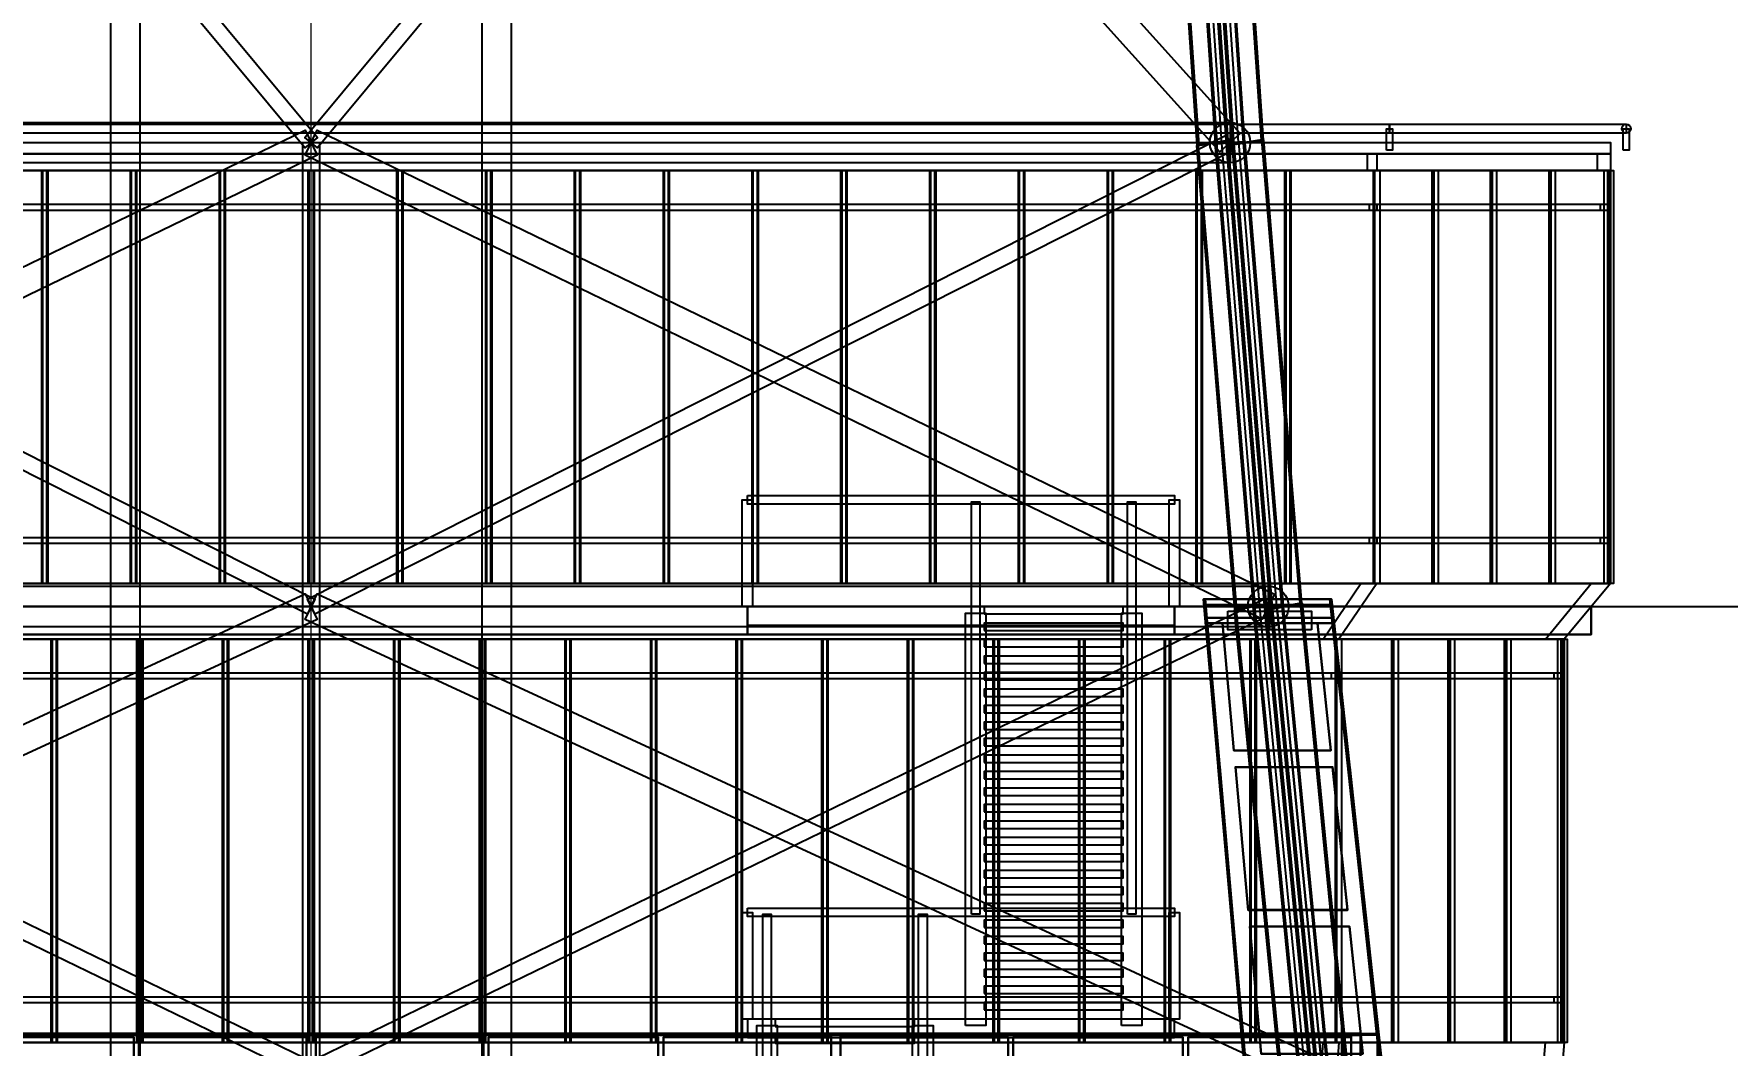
# Model space of a CAD drawing. Header units: millimetres. Extents: x -84906 to 117550, y -3000 to 338000.
# Drawn here: x -2987 to 15255, y 120273 to 131172 of the extents above; entities that cross this region are included whole.
import ezdxf

# ---------------------------------------------------------------- set-up
doc = ezdxf.new("R2010")
doc.units = ezdxf.units.MM
for name, color, linetype, lineweight in [('D-BMK-AXIS', 7, 'Continuous', 13), ('D-STR-CORE', 7, 'Continuous', 25), ('D-STR-DECK', 7, 'Continuous', 25), ('D-STR-DIM', 7, 'Continuous', 13), ('D-STR-STRC', 7, 'Continuous', 25)]:
    doc.layers.add(name, color=color, linetype=linetype, lineweight=lineweight)
doc.styles.add('OpenSansCondensed-Light', font='OpenSansCondensed-Light.ttf')
doc.styles.add('TOWER_UNICODE', font='Arial Unicode.ttf')
doc.dimstyles.new('EZDXF', dxfattribs={"dimtxt": 0.25, "dimasz": 0.175, "dimexe": 0.375, "dimexo": 0.125, "dimgap": 0.1, "dimtad": 1, "dimlfac": 100, "dimzin": 12, "dimdsep": 46, "dimtxsty": 'OpenSansCondensed-Light', "dimblk": 'ARCHTICK', "dimcen": 2.5, "dimazin": 3, "dimtfac": 0.5, "dimtmove": 2, "dimatfit": 3})

# ---------------------------------------------------------------- blocks, each defined once
blk = doc.blocks.new('_ARCHTICK')
at = {"color": 0, "linetype": 'BYBLOCK', "const_width": 0.15}
blk.add_lwpolyline([(-0.5, -0.5), (0.5, 0.5)], dxfattribs=at)

msp = doc.modelspace()

# ---------------------------------------------------------------- linework, layer by layer
at = {"layer": 'D-BMK-AXIS'}
msp.add_line((0, -3000), (0, 338000), dxfattribs=at)
at = {"layer": 'D-STR-CORE'}
for points in [[(-2160, 18300), (-1840, 18300), (-1840, 224550), (-2160, 224550)], [(-2160, 18300), (-1840, 18300), (-1840, 224550), (-2160, 224550)], [(1840, 18300), (2160, 18300), (2160, 224550), (1840, 224550)], [(1840, 18300), (2160, 18300), (2160, 224550), (1840, 224550)], [(4645, 125000), (4645, 126150), (4755, 126150), (4755, 125000)], [(4700, 126195), (9300, 126195), (9300, 126105), (4700, 126105)], [(7115, 121684.2), (7115, 126130), (7205, 126130), (7205, 121684.2)], [(8795, 121684.2), (8795, 126130), (8885, 126130), (8885, 121684.2)], [(9245, 125000), (9245, 126150), (9355, 126150), (9355, 125000)], [(4700, 124800), (9300, 124800), (9300, 125000), (4700, 125000)], [(7250, 124920), (8750, 124920), (8750, 125000), (7250, 125000)], [(7050, 120484.2), (7050, 124930), (7270, 124930), (7270, 120484.2)], [(7250, 124742.2), (8750, 124742.2), (8750, 124822.2), (7250, 124822.2)], [(8730, 120484.2), (8730, 124930), (8950, 124930), (8950, 120484.2)], [(7250, 124564.3), (8750, 124564.3), (8750, 124644.3), (7250, 124644.3)], [(7250, 124386.5), (8750, 124386.5), (8750, 124466.5), (7250, 124466.5)], [(7250, 124208.7), (8750, 124208.7), (8750, 124288.7), (7250, 124288.7)], [(7250, 124030.8), (8750, 124030.8), (8750, 124110.8), (7250, 124110.8)], [(7250, 123853), (8750, 123853), (8750, 123933), (7250, 123933)], [(7250, 123675.2), (8750, 123675.2), (8750, 123755.2), (7250, 123755.2)], [(7250, 123497.3), (8750, 123497.3), (8750, 123577.3), (7250, 123577.3)], [(7250, 123319.5), (8750, 123319.5), (8750, 123399.5), (7250, 123399.5)], [(7250, 123141.7), (8750, 123141.7), (8750, 123221.7), (7250, 123221.7)], [(7250, 122963.8), (8750, 122963.8), (8750, 123043.8), (7250, 123043.8)], [(7250, 122786), (8750, 122786), (8750, 122866), (7250, 122866)], [(7250, 122608.2), (8750, 122608.2), (8750, 122688.2), (7250, 122688.2)], [(7250, 122430.3), (8750, 122430.3), (8750, 122510.3), (7250, 122510.3)], [(7250, 122252.5), (8750, 122252.5), (8750, 122332.5), (7250, 122332.5)], [(7250, 122074.7), (8750, 122074.7), (8750, 122154.7), (7250, 122154.7)], [(7250, 121896.8), (8750, 121896.8), (8750, 121976.8), (7250, 121976.8)], [(4645, 120554.2), (4645, 121704.2), (4755, 121704.2), (4755, 120554.2)], [(4700, 121749.2), (9300, 121749.2), (9300, 121659.2), (4700, 121659.2)], [(4865, 117238.3), (4865, 121684.2), (4955, 121684.2), (4955, 117238.3)], [(6545, 117238.3), (6545, 121684.2), (6635, 121684.2), (6635, 117238.3)], [(7250, 121719), (8750, 121719), (8750, 121799), (7250, 121799)], [(9245, 120554.2), (9245, 121704.2), (9355, 121704.2), (9355, 120554.2)], [(7250, 121541.2), (8750, 121541.2), (8750, 121621.2), (7250, 121621.2)], [(7250, 121363.3), (8750, 121363.3), (8750, 121443.3), (7250, 121443.3)], [(7250, 121185.5), (8750, 121185.5), (8750, 121265.5), (7250, 121265.5)], [(7250, 121007.7), (8750, 121007.7), (8750, 121087.7), (7250, 121087.7)], [(7250, 120829.8), (8750, 120829.8), (8750, 120909.8), (7250, 120909.8)], [(7250, 120652), (8750, 120652), (8750, 120732), (7250, 120732)], [(4700, 120354.2), (9300, 120354.2), (9300, 120554.2), (4700, 120554.2)], [(4800, 116038.3), (4800, 120484.2), (5020, 120484.2), (5020, 116038.3)], [(5000, 120474.2), (6500, 120474.2), (6500, 120554.2), (5000, 120554.2)], [(6480, 116038.3), (6480, 120484.2), (6700, 120484.2), (6700, 116038.3)], [(5000, 120296.3), (6500, 120296.3), (6500, 120376.3), (5000, 120376.3)]]:
    msp.add_lwpolyline(points, close=True, dxfattribs=at)
at = {"layer": 'D-STR-DECK'}
for points in [[(-11617.8, 130198), (11617.8, 130198), (11617.8, 130102), (-11617.8, 130102)], [(11617.8, 130102), (-11617.8, 130102), (-11617.8, 130198), (11617.8, 130198)], [(11585.8, 129920), (11585.8, 130150), (11649.8, 130150), (11649.8, 129920)], [(11585.8, 129920), (11585.8, 130150), (11649.8, 130150), (11649.8, 129920)], [(11617.8, 130198), (14168, 130198), (14168, 130102), (11617.8, 130102)], [(14168, 130102), (11617.8, 130102), (11617.8, 130198), (14168, 130198)], [(14136, 129920), (14136, 130150), (14200, 130150), (14200, 129920)], [(14136, 129920), (14136, 130150), (14200, 130150), (14200, 129920)], [(-14000, 129880), (-14000, 130000), (14000, 130000), (14000, 129880)], [(-11480, 129700), (-11480, 129880), (11480, 129880), (11480, 129700)], [(-11480, 129700), (-11480, 129880), (11480, 129880), (11480, 129700)], [(-3802.8, 125250), (-3802.8, 129700), (-2893.9, 129700), (-2893.9, 125250)], [(-3802.8, 125250), (-3802.8, 129700), (-2893.9, 129700), (-2893.9, 125250)], [(-2902, 125250), (-2902, 129700), (-2838, 129700), (-2838, 125250)], [(-2902, 125250), (-2902, 129700), (-2838, 129700), (-2838, 125250)], [(-2846.1, 125250), (-2846.1, 129700), (-1937.3, 129700), (-1937.3, 125250)], [(-2846.1, 125250), (-2846.1, 129700), (-1937.3, 129700), (-1937.3, 125250)], [(-1945.3, 125250), (-1945.3, 129700), (-1881.3, 129700), (-1881.3, 125250)], [(-1945.3, 125250), (-1945.3, 129700), (-1881.3, 129700), (-1881.3, 125250)], [(-1889.4, 125250), (-1889.4, 129700), (-980.6, 129700), (-980.6, 125250)], [(-1889.4, 125250), (-1889.4, 129700), (-980.6, 129700), (-980.6, 125250)], [(-988.7, 125250), (-988.7, 129700), (-924.7, 129700), (-924.7, 125250)], [(-988.7, 125250), (-988.7, 129700), (-924.7, 129700), (-924.7, 125250)], [(-932.8, 125250), (-932.8, 129700), (-23.9, 129700), (-23.9, 125250)], [(-932.8, 125250), (-932.8, 129700), (-23.9, 129700), (-23.9, 125250)], [(-32, 125250), (-32, 129700), (32, 129700), (32, 125250)], [(-32, 125250), (-32, 129700), (32, 129700), (32, 125250)], [(23.9, 125250), (23.9, 129700), (932.7, 129700), (932.7, 125250)], [(23.9, 125250), (23.9, 129700), (932.7, 129700), (932.7, 125250)], [(924.7, 125250), (924.7, 129700), (988.7, 129700), (988.7, 125250)], [(924.7, 125250), (924.7, 129700), (988.7, 129700), (988.7, 125250)], [(980.6, 125250), (980.6, 129700), (1889.4, 129700), (1889.4, 125250)], [(980.6, 125250), (980.6, 129700), (1889.4, 129700), (1889.4, 125250)], [(1881.3, 125250), (1881.3, 129700), (1945.3, 129700), (1945.3, 125250)], [(1881.3, 125250), (1881.3, 129700), (1945.3, 129700), (1945.3, 125250)], [(1937.2, 125250), (1937.2, 129700), (2846.1, 129700), (2846.1, 125250)], [(1937.2, 125250), (1937.2, 129700), (2846.1, 129700), (2846.1, 125250)], [(2838, 125250), (2838, 129700), (2902, 129700), (2902, 125250)], [(2838, 125250), (2838, 129700), (2902, 129700), (2902, 125250)], [(2893.9, 125250), (2893.9, 129700), (3802.7, 129700), (3802.7, 125250)], [(2893.9, 125250), (2893.9, 129700), (3802.7, 129700), (3802.7, 125250)], [(3794.7, 125250), (3794.7, 129700), (3858.7, 129700), (3858.7, 125250)], [(3794.7, 125250), (3794.7, 129700), (3858.7, 129700), (3858.7, 125250)], [(3850.6, 125250), (3850.6, 129700), (4759.4, 129700), (4759.4, 125250)], [(3850.6, 125250), (3850.6, 129700), (4759.4, 129700), (4759.4, 125250)], [(4751.3, 125250), (4751.3, 129700), (4815.3, 129700), (4815.3, 125250)], [(4751.3, 125250), (4751.3, 129700), (4815.3, 129700), (4815.3, 125250)], [(4807.2, 125250), (4807.2, 129700), (5716.1, 129700), (5716.1, 125250)], [(4807.2, 125250), (4807.2, 129700), (5716.1, 129700), (5716.1, 125250)], [(5708, 125250), (5708, 129700), (5772, 129700), (5772, 125250)], [(5708, 125250), (5708, 129700), (5772, 129700), (5772, 125250)], [(5763.9, 125250), (5763.9, 129700), (6672.8, 129700), (6672.8, 125250)], [(5763.9, 125250), (5763.9, 129700), (6672.8, 129700), (6672.8, 125250)], [(6664.7, 125250), (6664.7, 129700), (6728.7, 129700), (6728.7, 125250)], [(6664.7, 125250), (6664.7, 129700), (6728.7, 129700), (6728.7, 125250)], [(6720.6, 125250), (6720.6, 129700), (7629.4, 129700), (7629.4, 125250)], [(6720.6, 125250), (6720.6, 129700), (7629.4, 129700), (7629.4, 125250)], [(7621.3, 125250), (7621.3, 129700), (7685.3, 129700), (7685.3, 125250)], [(7621.3, 125250), (7621.3, 129700), (7685.3, 129700), (7685.3, 125250)], [(7677.2, 125250), (7677.2, 129700), (8586.1, 129700), (8586.1, 125250)], [(7677.2, 125250), (7677.2, 129700), (8586.1, 129700), (8586.1, 125250)], [(8578, 125250), (8578, 129700), (8642, 129700), (8642, 125250)], [(8578, 125250), (8578, 129700), (8642, 129700), (8642, 125250)], [(8633.9, 125250), (8633.9, 129700), (9542.8, 129700), (9542.8, 125250)], [(8633.9, 125250), (8633.9, 129700), (9542.8, 129700), (9542.8, 125250)], [(9534.7, 125250), (9534.7, 129700), (9598.7, 129700), (9598.7, 125250)], [(9534.7, 125250), (9534.7, 129700), (9598.7, 129700), (9598.7, 125250)], [(9590.6, 125250), (9590.6, 129700), (10499.4, 129700), (10499.4, 125250)], [(9590.6, 125250), (9590.6, 129700), (10499.4, 129700), (10499.4, 125250)], [(10491.3, 125250), (10491.3, 129700), (10555.3, 129700), (10555.3, 125250)], [(10491.3, 125250), (10491.3, 129700), (10555.3, 129700), (10555.3, 125250)], [(10547.2, 125250), (10547.2, 129700), (11456.1, 129700), (11456.1, 125250)], [(10547.2, 125250), (10547.2, 129700), (11456.1, 129700), (11456.1, 125250)], [(11381, 129700), (11381, 129880), (14000, 129880), (14000, 129700)], [(11381, 129700), (11381, 129880), (14000, 129880), (14000, 129700)], [(11446.3, 125250), (11446.3, 129700), (12094.2, 129700), (12094.2, 125250)], [(11446.3, 125250), (11446.3, 129700), (12094.2, 129700), (12094.2, 125250)], [(11448, 125250), (11448, 129700), (11512, 129700), (11512, 125250)], [(11448, 125250), (11448, 129700), (11512, 129700), (11512, 125250)], [(12076.3, 125250), (12076.3, 129700), (12724.2, 129700), (12724.2, 125250)], [(12076.3, 125250), (12076.3, 129700), (12724.2, 129700), (12724.2, 125250)], [(12078, 125250), (12078, 129700), (12142, 129700), (12142, 125250)], [(12078, 125250), (12078, 129700), (12142, 129700), (12142, 125250)], [(12706.3, 125250), (12706.3, 129700), (13354.2, 129700), (13354.2, 125250)], [(12706.3, 125250), (12706.3, 129700), (13354.2, 129700), (13354.2, 125250)], [(12708, 125250), (12708, 129700), (12772, 129700), (12772, 125250)], [(12708, 125250), (12708, 129700), (12772, 129700), (12772, 125250)], [(13336.3, 125250), (13336.3, 129700), (13984.2, 129700), (13984.2, 125250)], [(13336.3, 125250), (13336.3, 129700), (13984.2, 129700), (13984.2, 125250)], [(13338, 125250), (13338, 129700), (13402, 129700), (13402, 125250)], [(13338, 125250), (13338, 129700), (13402, 129700), (13402, 125250)], [(13860, 129700), (13860, 129880), (14000, 129880), (14000, 129700)], [(13930, 125250), (13930, 129700), (14000, 129700), (14000, 125250)], [(13930, 125250), (13930, 129700), (14000, 129700), (14000, 125250)], [(13930, 125250), (13930, 129700), (14000, 129700), (14000, 125250)], [(13930, 125250), (13930, 129700), (14000, 129700), (14000, 125250)], [(13930, 125250), (13930, 129700), (14000, 129700), (14000, 125250)], [(13930, 125250), (13930, 129700), (14000, 129700), (14000, 125250)], [(13930, 125250), (13930, 129700), (14000, 129700), (14000, 125250)], [(13930, 125250), (13930, 129700), (14000, 129700), (14000, 125250)], [(13930, 125250), (13930, 129700), (14000, 129700), (14000, 125250)], [(13930, 125250), (13930, 129700), (14000, 129700), (14000, 125250)], [(13930, 125250), (13930, 129700), (14000, 129700), (14000, 125250)], [(13930, 125250), (13930, 129700), (14000, 129700), (14000, 125250)], [(13930, 125250), (13930, 129700), (14000, 129700), (14000, 125250)], [(13930, 125250), (13930, 129700), (14000, 129700), (14000, 125250)], [(13930, 125250), (13930, 129700), (14000, 129700), (14000, 125250)], [(13930, 125250), (13930, 129700), (14000, 129700), (14000, 125250)], [(13930, 125250), (13930, 129700), (14000, 129700), (14000, 125250)], [(13930, 125250), (13930, 129700), (14000, 129700), (14000, 125250)], [(13930, 125250), (13930, 129700), (14000, 129700), (14000, 125250)], [(13930, 125250), (13930, 129700), (14000, 129700), (14000, 125250)], [(13930, 125250), (13930, 129700), (14000, 129700), (14000, 125250)], [(13930, 125250), (13930, 129700), (14000, 129700), (14000, 125250)], [(13930, 125250), (13930, 129700), (14000, 129700), (14000, 125250)], [(13930, 125250), (13930, 129700), (14000, 129700), (14000, 125250)], [(13968, 125250), (13968, 129700), (14032, 129700), (14032, 125250)], [(13968, 125250), (13968, 129700), (14032, 129700), (14032, 125250)], [(13968, 125250), (13968, 129700), (14032, 129700), (14032, 125250)], [(13968, 125250), (13968, 129700), (14032, 129700), (14032, 125250)], [(13968, 125250), (13968, 129700), (14032, 129700), (14032, 125250)], [(13968, 125250), (13968, 129700), (14032, 129700), (14032, 125250)], [(13968, 125250), (13968, 129700), (14032, 129700), (14032, 125250)], [(13968, 125250), (13968, 129700), (14032, 129700), (14032, 125250)], [(13968, 125250), (13968, 129700), (14032, 129700), (14032, 125250)], [(13968, 125250), (13968, 129700), (14032, 129700), (14032, 125250)], [(13968, 125250), (13968, 129700), (14032, 129700), (14032, 125250)], [(13968, 125250), (13968, 129700), (14032, 129700), (14032, 125250)], [(13968, 125250), (13968, 129700), (14032, 129700), (14032, 125250)], [(13968, 125250), (13968, 129700), (14032, 129700), (14032, 125250)], [(13968, 125250), (13968, 129700), (14032, 129700), (14032, 125250)], [(13968, 125250), (13968, 129700), (14032, 129700), (14032, 125250)], [(13968, 125250), (13968, 129700), (14032, 129700), (14032, 125250)], [(13968, 125250), (13968, 129700), (14032, 129700), (14032, 125250)], [(13968, 125250), (13968, 129700), (14032, 129700), (14032, 125250)], [(13968, 125250), (13968, 129700), (14032, 129700), (14032, 125250)], [(13968, 125250), (13968, 129700), (14032, 129700), (14032, 125250)], [(13968, 125250), (13968, 129700), (14032, 129700), (14032, 125250)], [(13968, 125250), (13968, 129700), (14032, 129700), (14032, 125250)], [(13968, 125250), (13968, 129700), (14032, 129700), (14032, 125250)], [(13968, 125250), (13968, 129700), (14032, 129700), (14032, 125250)], [(-11480, 129270), (-11480, 129335), (11480, 129335), (11480, 129270)], [(-11480, 129270), (-11480, 129335), (11480, 129335), (11480, 129270)], [(11402.2, 129270), (11402.2, 129335), (14000, 129335), (14000, 129270)], [(11402.2, 129270), (11402.2, 129335), (14000, 129335), (14000, 129270)], [(13890, 129270), (13890, 129335), (14000, 129335), (14000, 129270)], [(-11480, 125680), (-11480, 125745), (11480, 125745), (11480, 125680)], [(-11480, 125680), (-11480, 125745), (11480, 125745), (11480, 125680)], [(11402.2, 125680), (11402.2, 125745), (14000, 125745), (14000, 125680)], [(11402.2, 125680), (11402.2, 125745), (14000, 125745), (14000, 125680)], [(13890, 125680), (13890, 125745), (14000, 125745), (14000, 125680)], [(-11070, 124650), (-11480, 125250), (11480, 125250), (11070, 124650)], [(-11070, 124650), (-11480, 125250), (11480, 125250), (11070, 124650)], [(10904, 124650), (11307.8, 125250), (14000, 125250), (13500, 124650)], [(10904, 124650), (11307.8, 125250), (14000, 125250), (13500, 124650)], [(13297.5, 124650), (13790, 125250), (14000, 125250), (13500, 124650)], [(-13790, 124700), (-13790, 125000), (13790, 125000), (13790, 124700)], [(-13790, 124700), (-13790, 125000), (13790, 125000), (13790, 124700)], [(-13790, 124700), (4700, 124700), (4700, 125000), (-13790, 125000)], [(4700, 124700), (9300, 124700), (9300, 125000), (4700, 125000)], [(4700, 124700), (9300, 124700), (9300, 125000), (4700, 125000)], [(9300, 124700), (13790, 124700), (13790, 125000), (9300, 125000)], [(-3666.9, 120300), (-3666.9, 124650), (-2790.6, 124650), (-2790.6, 120300)], [(-3666.9, 120300), (-3666.9, 124650), (-2790.6, 124650), (-2790.6, 120300)], [(-2799.5, 120300), (-2799.5, 124650), (-2735.5, 124650), (-2735.5, 120300)], [(-2799.5, 120300), (-2799.5, 124650), (-2735.5, 124650), (-2735.5, 120300)], [(-2744.4, 120300), (-2744.4, 124650), (-1868.1, 124650), (-1868.1, 120300)], [(-2744.4, 120300), (-2744.4, 124650), (-1868.1, 124650), (-1868.1, 120300)], [(-1877, 120300), (-1877, 124650), (-1813, 124650), (-1813, 120300)], [(-1877, 120300), (-1877, 124650), (-1813, 124650), (-1813, 120300)], [(-1821.9, 120300), (-1821.9, 124650), (-945.6, 124650), (-945.6, 120300)], [(-1821.9, 120300), (-1821.9, 124650), (-945.6, 124650), (-945.6, 120300)], [(-954.5, 120300), (-954.5, 124650), (-890.5, 124650), (-890.5, 120300)], [(-954.5, 120300), (-954.5, 124650), (-890.5, 124650), (-890.5, 120300)], [(-899.4, 120300), (-899.4, 124650), (-23.1, 124650), (-23.1, 120300)], [(-899.4, 120300), (-899.4, 124650), (-23.1, 124650), (-23.1, 120300)], [(-32, 120300), (-32, 124650), (32, 124650), (32, 120300)], [(-32, 120300), (-32, 124650), (32, 124650), (32, 120300)], [(23.1, 120300), (23.1, 124650), (899.4, 124650), (899.4, 120300)], [(23.1, 120300), (23.1, 124650), (899.4, 124650), (899.4, 120300)], [(890.5, 120300), (890.5, 124650), (954.5, 124650), (954.5, 120300)], [(890.5, 120300), (890.5, 124650), (954.5, 124650), (954.5, 120300)], [(945.6, 120300), (945.6, 124650), (1821.9, 124650), (1821.9, 120300)], [(945.6, 120300), (945.6, 124650), (1821.9, 124650), (1821.9, 120300)], [(1813, 120300), (1813, 124650), (1877, 124650), (1877, 120300)], [(1813, 120300), (1813, 124650), (1877, 124650), (1877, 120300)], [(1868.1, 120300), (1868.1, 124650), (2744.4, 124650), (2744.4, 120300)], [(1868.1, 120300), (1868.1, 124650), (2744.4, 124650), (2744.4, 120300)], [(2735.5, 120300), (2735.5, 124650), (2799.5, 124650), (2799.5, 120300)], [(2735.5, 120300), (2735.5, 124650), (2799.5, 124650), (2799.5, 120300)], [(2790.6, 120300), (2790.6, 124650), (3666.9, 124650), (3666.9, 120300)], [(2790.6, 120300), (2790.6, 124650), (3666.9, 124650), (3666.9, 120300)], [(3658, 120300), (3658, 124650), (3722, 124650), (3722, 120300)], [(3658, 120300), (3658, 124650), (3722, 124650), (3722, 120300)], [(3713.1, 120300), (3713.1, 124650), (4589.4, 124650), (4589.4, 120300)], [(3713.1, 120300), (3713.1, 124650), (4589.4, 124650), (4589.4, 120300)], [(4580.5, 120300), (4580.5, 124650), (4644.5, 124650), (4644.5, 120300)], [(4580.5, 120300), (4580.5, 124650), (4644.5, 124650), (4644.5, 120300)], [(4635.6, 120300), (4635.6, 124650), (5511.9, 124650), (5511.9, 120300)], [(4635.6, 120300), (4635.6, 124650), (5511.9, 124650), (5511.9, 120300)], [(5503, 120300), (5503, 124650), (5567, 124650), (5567, 120300)], [(5503, 120300), (5503, 124650), (5567, 124650), (5567, 120300)], [(5558.1, 120300), (5558.1, 124650), (6434.4, 124650), (6434.4, 120300)], [(5558.1, 120300), (5558.1, 124650), (6434.4, 124650), (6434.4, 120300)], [(6425.5, 120300), (6425.5, 124650), (6489.5, 124650), (6489.5, 120300)], [(6425.5, 120300), (6425.5, 124650), (6489.5, 124650), (6489.5, 120300)], [(6480.6, 120300), (6480.6, 124650), (7356.9, 124650), (7356.9, 120300)], [(6480.6, 120300), (6480.6, 124650), (7356.9, 124650), (7356.9, 120300)], [(7348, 120300), (7348, 124650), (7412, 124650), (7412, 120300)], [(7348, 120300), (7348, 124650), (7412, 124650), (7412, 120300)], [(7403.1, 120300), (7403.1, 124650), (8279.4, 124650), (8279.4, 120300)], [(7403.1, 120300), (7403.1, 124650), (8279.4, 124650), (8279.4, 120300)], [(8270.5, 120300), (8270.5, 124650), (8334.5, 124650), (8334.5, 120300)], [(8270.5, 120300), (8270.5, 124650), (8334.5, 124650), (8334.5, 120300)], [(8325.6, 120300), (8325.6, 124650), (9201.9, 124650), (9201.9, 120300)], [(8325.6, 120300), (8325.6, 124650), (9201.9, 124650), (9201.9, 120300)], [(9193, 120300), (9193, 124650), (9257, 124650), (9257, 120300)], [(9193, 120300), (9193, 124650), (9257, 124650), (9257, 120300)], [(9248.1, 120300), (9248.1, 124650), (10124.4, 124650), (10124.4, 120300)], [(9248.1, 120300), (9248.1, 124650), (10124.4, 124650), (10124.4, 120300)], [(10115.5, 120300), (10115.5, 124650), (10179.5, 124650), (10179.5, 120300)], [(10115.5, 120300), (10115.5, 124650), (10179.5, 124650), (10179.5, 120300)], [(10170.6, 120300), (10170.6, 124650), (11046.9, 124650), (11046.9, 120300)], [(10170.6, 120300), (10170.6, 124650), (11046.9, 124650), (11046.9, 120300)], [(11035.7, 120300), (11035.7, 124650), (11662.3, 124650), (11662.3, 120300)], [(11035.7, 120300), (11035.7, 124650), (11662.3, 124650), (11662.3, 120300)], [(11038, 120300), (11038, 124650), (11102, 124650), (11102, 120300)], [(11038, 120300), (11038, 124650), (11102, 124650), (11102, 120300)], [(11643.2, 120300), (11643.2, 124650), (12269.8, 124650), (12269.8, 120300)], [(11643.2, 120300), (11643.2, 124650), (12269.8, 124650), (12269.8, 120300)], [(11645.5, 120300), (11645.5, 124650), (11709.5, 124650), (11709.5, 120300)], [(11645.5, 120300), (11645.5, 124650), (11709.5, 124650), (11709.5, 120300)], [(12250.7, 120300), (12250.7, 124650), (12877.3, 124650), (12877.3, 120300)], [(12250.7, 120300), (12250.7, 124650), (12877.3, 124650), (12877.3, 120300)], [(12253, 120300), (12253, 124650), (12317, 124650), (12317, 120300)], [(12253, 120300), (12253, 124650), (12317, 124650), (12317, 120300)], [(12858.2, 120300), (12858.2, 124650), (13484.8, 124650), (13484.8, 120300)], [(12858.2, 120300), (12858.2, 124650), (13484.8, 124650), (13484.8, 120300)], [(12860.5, 120300), (12860.5, 124650), (12924.5, 124650), (12924.5, 120300)], [(12860.5, 120300), (12860.5, 124650), (12924.5, 124650), (12924.5, 120300)], [(13430, 120300), (13430, 124650), (13500, 124650), (13500, 120300)], [(13430, 120300), (13430, 124650), (13500, 124650), (13500, 120300)], [(13430, 120300), (13430, 124650), (13500, 124650), (13500, 120300)], [(13430, 120300), (13430, 124650), (13500, 124650), (13500, 120300)], [(13430, 120300), (13430, 124650), (13500, 124650), (13500, 120300)], [(13430, 120300), (13430, 124650), (13500, 124650), (13500, 120300)], [(13430, 120300), (13430, 124650), (13500, 124650), (13500, 120300)], [(13430, 120300), (13430, 124650), (13500, 124650), (13500, 120300)], [(13430, 120300), (13430, 124650), (13500, 124650), (13500, 120300)], [(13430, 120300), (13430, 124650), (13500, 124650), (13500, 120300)], [(13430, 120300), (13430, 124650), (13500, 124650), (13500, 120300)], [(13430, 120300), (13430, 124650), (13500, 124650), (13500, 120300)], [(13430, 120300), (13430, 124650), (13500, 124650), (13500, 120300)], [(13430, 120300), (13430, 124650), (13500, 124650), (13500, 120300)], [(13430, 120300), (13430, 124650), (13500, 124650), (13500, 120300)], [(13430, 120300), (13430, 124650), (13500, 124650), (13500, 120300)], [(13430, 120300), (13430, 124650), (13500, 124650), (13500, 120300)], [(13430, 120300), (13430, 124650), (13500, 124650), (13500, 120300)], [(13430, 120300), (13430, 124650), (13500, 124650), (13500, 120300)], [(13430, 120300), (13430, 124650), (13500, 124650), (13500, 120300)], [(13430, 120300), (13430, 124650), (13500, 124650), (13500, 120300)], [(13430, 120300), (13430, 124650), (13500, 124650), (13500, 120300)], [(13430, 120300), (13430, 124650), (13500, 124650), (13500, 120300)], [(13430, 120300), (13430, 124650), (13500, 124650), (13500, 120300)], [(13468, 120300), (13468, 124650), (13532, 124650), (13532, 120300)], [(13468, 120300), (13468, 124650), (13532, 124650), (13532, 120300)], [(13468, 120300), (13468, 124650), (13532, 124650), (13532, 120300)], [(13468, 120300), (13468, 124650), (13532, 124650), (13532, 120300)], [(13468, 120300), (13468, 124650), (13532, 124650), (13532, 120300)], [(13468, 120300), (13468, 124650), (13532, 124650), (13532, 120300)], [(13468, 120300), (13468, 124650), (13532, 124650), (13532, 120300)], [(13468, 120300), (13468, 124650), (13532, 124650), (13532, 120300)], [(13468, 120300), (13468, 124650), (13532, 124650), (13532, 120300)], [(13468, 120300), (13468, 124650), (13532, 124650), (13532, 120300)], [(13468, 120300), (13468, 124650), (13532, 124650), (13532, 120300)], [(13468, 120300), (13468, 124650), (13532, 124650), (13532, 120300)], [(13468, 120300), (13468, 124650), (13532, 124650), (13532, 120300)], [(13468, 120300), (13468, 124650), (13532, 124650), (13532, 120300)], [(13468, 120300), (13468, 124650), (13532, 124650), (13532, 120300)], [(13468, 120300), (13468, 124650), (13532, 124650), (13532, 120300)], [(13468, 120300), (13468, 124650), (13532, 124650), (13532, 120300)], [(13468, 120300), (13468, 124650), (13532, 124650), (13532, 120300)], [(13468, 120300), (13468, 124650), (13532, 124650), (13532, 120300)], [(13468, 120300), (13468, 124650), (13532, 124650), (13532, 120300)], [(13468, 120300), (13468, 124650), (13532, 124650), (13532, 120300)], [(13468, 120300), (13468, 124650), (13532, 124650), (13532, 120300)], [(13468, 120300), (13468, 124650), (13532, 124650), (13532, 120300)], [(13468, 120300), (13468, 124650), (13532, 124650), (13532, 120300)], [(13468, 120300), (13468, 124650), (13532, 124650), (13532, 120300)], [(-11070, 124220), (-11070, 124285), (11070, 124285), (11070, 124220)], [(-11070, 124220), (-11070, 124285), (11070, 124285), (11070, 124220)], [(10992.2, 124220), (10992.2, 124285), (13500, 124285), (13500, 124220)], [(10992.2, 124220), (10992.2, 124285), (13500, 124285), (13500, 124220)], [(13390, 124220), (13390, 124285), (13500, 124285), (13500, 124220)], [(-11070, 120730), (-11070, 120795), (11070, 120795), (11070, 120730)], [(-11070, 120730), (-11070, 120795), (11070, 120795), (11070, 120730)], [(10992.2, 120730), (10992.2, 120795), (13500, 120795), (13500, 120730)], [(10992.2, 120730), (10992.2, 120795), (13500, 120795), (13500, 120730)], [(13390, 120730), (13390, 120795), (13500, 120795), (13500, 120730)], [(-11014.6, 119500), (-11070, 120300), (11070, 120300), (11014.6, 119500)], [(-11014.6, 119500), (-11070, 120300), (11070, 120300), (11014.6, 119500)], [(10849.4, 119500), (10904, 120300), (13500, 120300), (13432.5, 119500)], [(10849.4, 119500), (10904, 120300), (13500, 120300), (13432.5, 119500)], [(13231, 119500), (13297.5, 120300), (13500, 120300), (13432.5, 119500)]]:
    msp.add_lwpolyline(points, close=True, dxfattribs=at)
msp.add_circle((14168, 130150), 48, dxfattribs=at)
at = {"layer": 'D-STR-STRC'}
for points in [[(-9080.7, 141056.8), (68.3, 130056.8), (-68.3, 129943.2), (-9217.2, 140943.2)], [(-68.3, 129943.2), (-9217.2, 140943.2), (-9080.7, 141056.8), (68.3, 130056.8)], [(110, 141099), (10010, 130099), (9790, 129901), (-110, 140901)], [(9790, 129901), (-110, 140901), (110, 141099), (10010, 130099)], [(-68.3, 130056.8), (9080.7, 141056.8), (9217.2, 140943.2), (68.3, 129943.2)], [(9217.2, 140943.2), (68.3, 129943.2), (-68.3, 130056.8), (9080.7, 141056.8)], [(9545.1, 129974.4), (9920.1, 130025.6), (9169, 141025.6), (8794, 140974.4)], [(9920.1, 130025.6), (9545.1, 129974.4), (8794, 140974.4), (9169, 141025.6)], [(9752.3, 129989.9), (9001.3, 140989.9), (9296.6, 141010.1), (10047.7, 130010.1)], [(9296.6, 141010.1), (10047.7, 130010.1), (9752.3, 129989.9), (9001.3, 140989.9)], [(9937, 130025.6), (9755.9, 130000.9), (9004.8, 141000.9), (9186, 141025.6)], [(9755.9, 130000.9), (9937, 130025.6), (9186, 141025.6), (9004.8, 141000.9)], [(10254.9, 130025.6), (9879.9, 129974.4), (9128.9, 140974.4), (9503.9, 141025.6)], [(9879.9, 129974.4), (10254.9, 130025.6), (9503.9, 141025.6), (9128.9, 140974.4)], [(9920.1, 130025.6), (9937, 130025.6), (9186, 141025.6), (9169, 141025.6)], [(9937, 130025.6), (9920.1, 130025.6), (9169, 141025.6), (9186, 141025.6)], [(10056.8, 130000.9), (10238, 130025.6), (9486.9, 141025.6), (9305.8, 141000.9)], [(10238, 130025.6), (10056.8, 130000.9), (9305.8, 141000.9), (9486.9, 141025.6)], [(10238, 130025.6), (10254.9, 130025.6), (9503.9, 141025.6), (9486.9, 141025.6)], [(10254.9, 130025.6), (10238, 130025.6), (9486.9, 141025.6), (9503.9, 141025.6)], [(9562, 129974.4), (9545.1, 129974.4), (8794, 140974.4), (8811, 140974.4)], [(9545.1, 129974.4), (9562, 129974.4), (8811, 140974.4), (8794, 140974.4)], [(9743.2, 129999.1), (9562, 129974.4), (8811, 140974.4), (8992.2, 140999.1)], [(9562, 129974.4), (9743.2, 129999.1), (8992.2, 140999.1), (8811, 140974.4)], [(10044.1, 129999.1), (9743.2, 129999.1), (8992.2, 140999.1), (9293.1, 140999.1)], [(9743.2, 129999.1), (10044.1, 129999.1), (9293.1, 140999.1), (8992.2, 140999.1)], [(9755.9, 130000.9), (10056.8, 130000.9), (9305.8, 141000.9), (9004.8, 141000.9)], [(10056.8, 130000.9), (9755.9, 130000.9), (9004.8, 141000.9), (9305.8, 141000.9)], [(9811.4, 129994), (9060.4, 140994), (9237.6, 141006), (9988.6, 130006)], [(9237.6, 141006), (9988.6, 130006), (9811.4, 129994), (9060.4, 140994)], [(9863, 129974.4), (10044.1, 129999.1), (9293.1, 140999.1), (9111.9, 140974.4)], [(10044.1, 129999.1), (9863, 129974.4), (9111.9, 140974.4), (9293.1, 140999.1)], [(9879.9, 129974.4), (9863, 129974.4), (9111.9, 140974.4), (9128.9, 140974.4)], [(9863, 129974.4), (9879.9, 129974.4), (9128.9, 140974.4), (9111.9, 140974.4)], [(-10377, 125135), (-65.4, 130135), (65.4, 129865), (-10246.1, 124865)], [(65.4, 129865), (-10246.1, 124865), (-10377, 125135), (-65.4, 130135)], [(-9859.4, 130080.3), (40.6, 125080.3), (-40.6, 124919.7), (-9940.6, 129919.7)], [(-40.6, 124919.7), (-9940.6, 129919.7), (-9859.4, 130080.3), (40.6, 125080.3)], [(-9900, 130217.5), (9900, 130217.5), (9900, 129782.5), (-9900, 129782.5)], [(9900, 129782.5), (-9900, 129782.5), (-9900, 130217.5), (9900, 130217.5)], [(65.4, 130135), (10377, 125135), (10246.1, 124865), (-65.4, 129865)], [(10246.1, 124865), (-65.4, 129865), (65.4, 130135), (10377, 125135)], [(-40.6, 125080.3), (9859.4, 130080.3), (9940.6, 129919.7), (40.6, 124919.7)], [(9940.6, 129919.7), (40.6, 124919.7), (-40.6, 125080.3), (9859.4, 130080.3)], [(-90, 125000), (-90, 130000), (90, 130000), (90, 125000)], [(-90, 125000), (-90, 130000), (90, 130000), (90, 125000)], [(9540.7, 129968.8), (9919.9, 130031.2), (9936.9, 130031.2), (9753.6, 130001), (10059.1, 130001), (10242.4, 130031.2), (10259.3, 130031.2), (9880.1, 129968.8), (9863.1, 129968.8), (10046.4, 129999), (9740.9, 129999), (9557.6, 129968.8)], [(9952.3, 124968.8), (10331.5, 125031.2), (9919.9, 130031.2), (9540.7, 129968.8)], [(9880.1, 129968.8), (10259.3, 130031.2), (10242.4, 130031.2), (10059.1, 130001), (9753.6, 130001), (9936.9, 130031.2), (9919.9, 130031.2), (9540.7, 129968.8), (9557.6, 129968.8), (9740.9, 129999), (10046.4, 129999), (9863.1, 129968.8)], [(10331.5, 125031.2), (9952.3, 124968.8), (9540.7, 129968.8), (9919.9, 130031.2)], [(9969.2, 124968.8), (9952.3, 124968.8), (9540.7, 129968.8), (9557.6, 129968.8)], [(9952.3, 124968.8), (9969.2, 124968.8), (9557.6, 129968.8), (9540.7, 129968.8)], [(9545.1, 129974.4), (9920.1, 130025.6), (9937, 130025.6), (9755.9, 130000.9), (10056.8, 130000.9), (10238, 130025.6), (10254.9, 130025.6), (9879.9, 129974.4), (9863, 129974.4), (10044.1, 129999.1), (9743.2, 129999.1), (9562, 129974.4)], [(9879.9, 129974.4), (10254.9, 130025.6), (10238, 130025.6), (10056.8, 130000.9), (9755.9, 130000.9), (9937, 130025.6), (9920.1, 130025.6), (9545.1, 129974.4), (9562, 129974.4), (9743.2, 129999.1), (10044.1, 129999.1), (9863, 129974.4)], [(10152.5, 124999), (9969.2, 124968.8), (9557.6, 129968.8), (9740.9, 129999)], [(9969.2, 124968.8), (10152.5, 124999), (9740.9, 129999), (9557.6, 129968.8)], [(10458, 124999), (10152.5, 124999), (9740.9, 129999), (10046.4, 129999)], [(10152.5, 124999), (10458, 124999), (10046.4, 129999), (9740.9, 129999)], [(10162.1, 124987.7), (9750.5, 129987.7), (10049.5, 130012.3), (10461.1, 125012.3)], [(10049.5, 130012.3), (10461.1, 125012.3), (10162.1, 124987.7), (9750.5, 129987.7)], [(10348.5, 125031.2), (10165.2, 125001), (9753.6, 130001), (9936.9, 130031.2)], [(10165.2, 125001), (10348.5, 125031.2), (9936.9, 130031.2), (9753.6, 130001)], [(10165.2, 125001), (10470.7, 125001), (10059.1, 130001), (9753.6, 130001)], [(10470.7, 125001), (10165.2, 125001), (9753.6, 130001), (10059.1, 130001)], [(10221.9, 124992.6), (9810.3, 129992.6), (9989.7, 130007.4), (10401.3, 125007.4)], [(9989.7, 130007.4), (10401.3, 125007.4), (10221.9, 124992.6), (9810.3, 129992.6)], [(10221.9, 124992.6), (9810.3, 129992.6), (9989.7, 130007.4), (10401.3, 125007.4)], [(10274.7, 124968.8), (10458, 124999), (10046.4, 129999), (9863.1, 129968.8)], [(10458, 124999), (10274.7, 124968.8), (9863.1, 129968.8), (10046.4, 129999)], [(10291.7, 124968.8), (10274.7, 124968.8), (9863.1, 129968.8), (9880.1, 129968.8)], [(10274.7, 124968.8), (10291.7, 124968.8), (9880.1, 129968.8), (9863.1, 129968.8)], [(10670.9, 125031.2), (10291.7, 124968.8), (9880.1, 129968.8), (10259.3, 130031.2)], [(10291.7, 124968.8), (10670.9, 125031.2), (10259.3, 130031.2), (9880.1, 129968.8)], [(10331.5, 125031.2), (10348.5, 125031.2), (9936.9, 130031.2), (9919.9, 130031.2)], [(10348.5, 125031.2), (10331.5, 125031.2), (9919.9, 130031.2), (9936.9, 130031.2)], [(10470.7, 125001), (10654, 125031.2), (10242.4, 130031.2), (10059.1, 130001)], [(10654, 125031.2), (10470.7, 125001), (10059.1, 130001), (10242.4, 130031.2)], [(10654, 125031.2), (10670.9, 125031.2), (10259.3, 130031.2), (10242.4, 130031.2)], [(10670.9, 125031.2), (10654, 125031.2), (10242.4, 130031.2), (10259.3, 130031.2)], [(-10311.6, 125220), (10311.6, 125220), (10311.6, 124780), (-10311.6, 124780)], [(10311.6, 124780), (-10311.6, 124780), (-10311.6, 125220), (10311.6, 125220)], [(-10863.9, 120137.9), (-63.9, 125137.9), (63.9, 124862.1), (-10736.1, 119862.1)], [(63.9, 124862.1), (-10736.1, 119862.1), (-10863.9, 120137.9), (-63.9, 125137.9)], [(-10271.8, 125082.1), (39.8, 120082.1), (-39.8, 119917.9), (-10351.4, 124917.9)], [(-39.8, 119917.9), (-10351.4, 124917.9), (-10271.8, 125082.1), (39.8, 120082.1)], [(-90, 120000), (-90, 125000), (90, 125000), (90, 120000)], [(-90, 120000), (-90, 125000), (90, 125000), (90, 120000)], [(63.9, 125137.9), (10863.9, 120137.9), (10736.1, 119862.1), (-63.9, 124862.1)], [(10736.1, 119862.1), (-63.9, 124862.1), (63.9, 125137.9), (10863.9, 120137.9)], [(-39.8, 120082.1), (10271.8, 125082.1), (10351.4, 124917.9), (39.8, 119917.9)], [(10351.4, 124917.9), (39.8, 119917.9), (-39.8, 120082.1), (10271.8, 125082.1)], [(11551.2, 119922.1), (10064.5, 119922.1), (9614.9, 125080.6), (10993, 125080.6)], [(9614.9, 125079.2), (9614.9, 125079.2), (9634.9, 125079.2), (9634.9, 125079.2)], [(11551.2, 119920.8), (10064.5, 119920.8), (9614.9, 125079.2), (10993, 125079.2)], [(10993, 125079.2), (9614.9, 125079.2), (9614.9, 125079.2), (10993, 125079.2)], [(10064.5, 119919), (11551.2, 119919), (10993, 125077.5), (9614.9, 125077.5)], [(10992.3, 125079.2), (10992.3, 125079.2), (9615.6, 125079.2), (9615.6, 125079.2)], [(10992.3, 125079.2), (9615.6, 125079.2), (9615.6, 125079.2), (10992.3, 125079.2)], [(10998.7, 125019.8), (10998.7, 125019.8), (9620.8, 125019.8), (9620.8, 125019.8)], [(10998.7, 125019.8), (9620.8, 125019.8), (9620.8, 125019.8), (10998.7, 125019.8)], [(10080.4, 119922.1), (10080.4, 119922.1), (9630.8, 125080.6), (9630.8, 125080.6)], [(9948, 124962.6), (10331.3, 125037.4), (10348.2, 125037.4), (10162.9, 125001.2), (10472.9, 125001.2), (10658.2, 125037.4), (10675.2, 125037.4), (10291.9, 124962.6), (10274.9, 124962.6), (10460.3, 124998.8), (10150.3, 124998.8), (9965, 124962.6)], [(10436.4, 119962.6), (10819.7, 120037.4), (10331.3, 125037.4), (9948, 124962.6)], [(10291.9, 124962.6), (10675.2, 125037.4), (10658.2, 125037.4), (10472.9, 125001.2), (10162.9, 125001.2), (10348.2, 125037.4), (10331.3, 125037.4), (9948, 124962.6), (9965, 124962.6), (10150.3, 124998.8), (10460.3, 124998.8), (10274.9, 124962.6)], [(10819.7, 120037.4), (10436.4, 119962.6), (9948, 124962.6), (10331.3, 125037.4)], [(10453.4, 119962.6), (10436.4, 119962.6), (9948, 124962.6), (9965, 124962.6)], [(10436.4, 119962.6), (10453.4, 119962.6), (9965, 124962.6), (9948, 124962.6)], [(9952.3, 124968.8), (10331.5, 125031.2), (10348.5, 125031.2), (10165.2, 125001), (10470.7, 125001), (10654, 125031.2), (10670.9, 125031.2), (10291.7, 124968.8), (10274.7, 124968.8), (10458, 124999), (10152.5, 124999), (9969.2, 124968.8)], [(10291.7, 124968.8), (10670.9, 125031.2), (10654, 125031.2), (10470.7, 125001), (10165.2, 125001), (10348.5, 125031.2), (10331.5, 125031.2), (9952.3, 124968.8), (9969.2, 124968.8), (10152.5, 124999), (10458, 124999), (10274.7, 124968.8)], [(10638.7, 119998.8), (10453.4, 119962.6), (9965, 124962.6), (10150.3, 124998.8)], [(10453.4, 119962.6), (10638.7, 119998.8), (10150.3, 124998.8), (9965, 124962.6)], [(10948.7, 119998.8), (10638.7, 119998.8), (10150.3, 124998.8), (10460.3, 124998.8)], [(10638.7, 119998.8), (10948.7, 119998.8), (10460.3, 124998.8), (10150.3, 124998.8)], [(10648.7, 119985.2), (10160.3, 124985.2), (10462.9, 125014.8), (10951.3, 120014.8)], [(10462.9, 125014.8), (10951.3, 120014.8), (10648.7, 119985.2), (10160.3, 124985.2)], [(10836.6, 120037.4), (10651.3, 120001.2), (10162.9, 125001.2), (10348.2, 125037.4)], [(10651.3, 120001.2), (10836.6, 120037.4), (10348.2, 125037.4), (10162.9, 125001.2)], [(10651.3, 120001.2), (10961.3, 120001.2), (10472.9, 125001.2), (10162.9, 125001.2)], [(10961.3, 120001.2), (10651.3, 120001.2), (10162.9, 125001.2), (10472.9, 125001.2)], [(10709.2, 119991.1), (10220.8, 124991.1), (10402.4, 125008.9), (10890.8, 120008.9)], [(10402.4, 125008.9), (10890.8, 120008.9), (10709.2, 119991.1), (10220.8, 124991.1)], [(10710.4, 119991.3), (10222, 124991.3), (10401.2, 125008.7), (10889.6, 120008.7)], [(10763.4, 119962.6), (10948.7, 119998.8), (10460.3, 124998.8), (10274.9, 124962.6)], [(10948.7, 119998.8), (10763.4, 119962.6), (10274.9, 124962.6), (10460.3, 124998.8)], [(10780.3, 119962.6), (10763.4, 119962.6), (10274.9, 124962.6), (10291.9, 124962.6)], [(10763.4, 119962.6), (10780.3, 119962.6), (10291.9, 124962.6), (10274.9, 124962.6)], [(11163.6, 120037.4), (10780.3, 119962.6), (10291.9, 124962.6), (10675.2, 125037.4)], [(10780.3, 119962.6), (11163.6, 120037.4), (10675.2, 125037.4), (10291.9, 124962.6)], [(10819.7, 120037.4), (10836.6, 120037.4), (10348.2, 125037.4), (10331.3, 125037.4)], [(10836.6, 120037.4), (10819.7, 120037.4), (10331.3, 125037.4), (10348.2, 125037.4)], [(10961.3, 120001.2), (11146.6, 120037.4), (10658.2, 125037.4), (10472.9, 125001.2)], [(11146.6, 120037.4), (10961.3, 120001.2), (10472.9, 125001.2), (10658.2, 125037.4)], [(11146.6, 120037.4), (11163.6, 120037.4), (10675.2, 125037.4), (10658.2, 125037.4)], [(11163.6, 120037.4), (11146.6, 120037.4), (10658.2, 125037.4), (10675.2, 125037.4)], [(10993, 125079.2), (10993, 125079.2), (10973, 125079.2), (10973, 125079.2)], [(11535.3, 119919), (11535.3, 119919), (10977.1, 125077.5), (10977.1, 125077.5)], [(11013.9, 124879.8), (11013.9, 124879.8), (9633, 124879.8), (9633, 124879.8)], [(11013.9, 124879.8), (9633, 124879.8), (9633, 124879.8), (11013.9, 124879.8)], [(9757, 123449), (9757, 123449), (9637.4, 124820.2), (9637.4, 124820.2)], [(11020.3, 124820.2), (11020.3, 124820.2), (9638.2, 124820.2), (9638.2, 124820.2)], [(11020.3, 124820.2), (9638.2, 124820.2), (9638.2, 124820.2), (11020.3, 124820.2)], [(9772.9, 123450.4), (9772.9, 123450.4), (9653.4, 124821.6), (9653.4, 124821.6)], [(10984.9, 123450.4), (9941.4, 123450.4), (9818.2, 124821.6), (10840.3, 124821.6)], [(10984.9, 123449), (9941.4, 123449), (9818.2, 124820.2), (10840.3, 124820.2)], [(9941.5, 123448.8), (10984.9, 123448.8), (10840.3, 124820.2), (9818.2, 124820.2)], [(9941.5, 123447.1), (10984.9, 123447.1), (10840.3, 124818.5), (9818.2, 124818.5)], [(9874.6, 124950), (10326.2, 124950), (10326.2, 124750), (9874.6, 124750)], [(9874.6, 124950), (10326.2, 124950), (10326.2, 124750), (9874.6, 124750)], [(9874.6, 124950), (10326.2, 124950), (10326.2, 124750), (9874.6, 124750)], [(9874.6, 124950), (10326.2, 124950), (10326.2, 124750), (9874.6, 124750)], [(10777.8, 124750), (10326.2, 124750), (10326.2, 124950), (10777.8, 124950)], [(10777.8, 124750), (10326.2, 124750), (10326.2, 124950), (10777.8, 124950)], [(10777.8, 124750), (10326.2, 124750), (10326.2, 124950), (10777.8, 124950)], [(10777.8, 124750), (10326.2, 124750), (10326.2, 124950), (10777.8, 124950)], [(11153.5, 123447.1), (11153.5, 123447.1), (11005.1, 124818.5), (11005.1, 124818.5)], [(11169.4, 123448.8), (11169.4, 123448.8), (11021, 124820.2), (11021, 124820.2)], [(9906.8, 121729.5), (9906.8, 121729.5), (9772.5, 123270.5), (9772.5, 123270.5)], [(9922.8, 121730.9), (9922.8, 121730.9), (9788.5, 123271.9), (9788.5, 123271.9)], [(11166.2, 121730.9), (10096, 121730.9), (9957.5, 123271.9), (11003.7, 123271.9)], [(10096.1, 121729.3), (11166.3, 121729.3), (11003.7, 123270.7), (9957.5, 123270.7)], [(11166.2, 121729.5), (10096, 121729.5), (9957.5, 123270.5), (11003.7, 123270.5)], [(10096.1, 121727.6), (11166.3, 121727.6), (11003.7, 123269), (9957.5, 123269)], [(11339.6, 121727.6), (11339.6, 121727.6), (11172.8, 123269), (11172.8, 123269)], [(11355.5, 121729.3), (11355.5, 121729.3), (11188.7, 123270.7), (11188.7, 123270.7)], [(10041.9, 120179.8), (10041.9, 120179.8), (9922.4, 121551), (9922.4, 121551)], [(10057.9, 120181.2), (10057.9, 120181.2), (9938.3, 121552.4), (9938.3, 121552.4)], [(11329.7, 120181.2), (10235.4, 120181.2), (10112.1, 121552.4), (11185.1, 121552.4)], [(10235.4, 120179.8), (11329.7, 120179.8), (11185, 121551.2), (10112.1, 121551.2)], [(11329.7, 120179.8), (10235.4, 120179.8), (10112.1, 121551), (11185.1, 121551)], [(10235.4, 120178.1), (11329.7, 120178.1), (11185, 121549.5), (10112.1, 121549.5)], [(11507.2, 120178.1), (11507.2, 120178.1), (11358.8, 121549.5), (11358.8, 121549.5)], [(11523.1, 120179.8), (11523.1, 120179.8), (11374.7, 121551.2), (11374.7, 121551.2)], [(-11303.4, 120400), (-11303.4, 119600), (11303.4, 119600), (11303.4, 120400)], [(11303.4, 120400), (11303.4, 119600), (-11303.4, 119600), (-11303.4, 120400)], [(-50, 120400), (-50, 120400), (-50, 119600), (-50, 119600)], [(-50, 120400), (-50, 120400), (-50, 119600), (-50, 119600)], [(50, 120400), (50, 120400), (50, 119600), (50, 119600)], [(50, 120400), (50, 120400), (50, 119600), (50, 119600)], [(5601.7, 120400), (5601.7, 120400), (5601.7, 119600), (5601.7, 119600)], [(5601.7, 120400), (5601.7, 120400), (5601.7, 119600), (5601.7, 119600)], [(5701.7, 120400), (5701.7, 120400), (5701.7, 119600), (5701.7, 119600)], [(5701.7, 120400), (5701.7, 120400), (5701.7, 119600), (5701.7, 119600)], [(11103.4, 120400), (11503.4, 120400), (11503.4, 120380), (11103.4, 120380)], [(11103.4, 120400), (11103.4, 119600), (11103.4, 119600), (11103.4, 120400)], [(11103.4, 120400), (11503.4, 120400), (11503.4, 119600), (11103.4, 119600)], [(11119.4, 120400), (11119.4, 119600), (11119.4, 119600), (11119.4, 120400)], [(11203.4, 120400), (11203.4, 120400), (11203.4, 119600), (11203.4, 119600)], [(11203.4, 120400), (11203.4, 120400), (11203.4, 119600), (11203.4, 119600)], [(11303.4, 120400), (11303.4, 120400), (11303.4, 120380), (11303.4, 120380)], [(11303.4, 120400), (11303.4, 120400), (11303.4, 119600), (11303.4, 119600)], [(11303.4, 120400), (11303.4, 120400), (11303.4, 120380), (11303.4, 120380)], [(11303.4, 120400), (11303.4, 120400), (11303.4, 119600), (11303.4, 119600)], [(11487.4, 120400), (11487.4, 119600), (11487.4, 119600), (11487.4, 120400)], [(11503.4, 120400), (11503.4, 119600), (11503.4, 119600), (11503.4, 120400)], [(-3740.3, 120360), (-3740.3, 119640), (-1911.4, 119640), (-1911.4, 120360)], [(-1911.4, 120360), (-1911.4, 119640), (-3740.3, 119640), (-3740.3, 120360)], [(-1856.4, 120360), (-1856.4, 119640), (-50, 119640), (-50, 120360)], [(-50, 120360), (-50, 119640), (-1856.4, 119640), (-1856.4, 120360)], [(50, 120360), (50, 119640), (1856.4, 119640), (1856.4, 120360)], [(1856.4, 120360), (1856.4, 119640), (50, 119640), (50, 120360)], [(1911.4, 120360), (1911.4, 119640), (3740.3, 119640), (3740.3, 120360)], [(3740.3, 120360), (3740.3, 119640), (1911.4, 119640), (1911.4, 120360)], [(3795.3, 120360), (3795.3, 119640), (5601.7, 119640), (5601.7, 120360)], [(5601.7, 120360), (5601.7, 119640), (3795.3, 119640), (3795.3, 120360)], [(5701.7, 120360), (5701.7, 119640), (7508.1, 119640), (7508.1, 120360)], [(7508.1, 120360), (7508.1, 119640), (5701.7, 119640), (5701.7, 120360)], [(7563.1, 120360), (7563.1, 119640), (9392, 119640), (9392, 120360)], [(9392, 120360), (9392, 119640), (7563.1, 119640), (7563.1, 120360)], [(9447, 120360), (9447, 119640), (11203.4, 119640), (11203.4, 120360)], [(11203.4, 120360), (11203.4, 119640), (9447, 119640), (9447, 120360)], [(11103.4, 120360), (11103.4, 119640), (11103.4, 119640), (11103.4, 120360)], [(11119.4, 120360), (11119.4, 119640), (11119.4, 119640), (11119.4, 120360)], [(11487.4, 120360), (11487.4, 119640), (11487.4, 119640), (11487.4, 120360)], [(11503.4, 120360), (11503.4, 119640), (11503.4, 119640), (11503.4, 120360)]]:
    msp.add_lwpolyline(points, close=True, dxfattribs=at)
for points in [[(10064.5, 119920.8), (9614.9, 125079.2)], [(10064.5, 119920.8), (9614.9, 125079.2)], [(9620.8, 125019.8), (9615.6, 125079.2)], [(9620.8, 125019.8), (9615.6, 125079.2)], [(10084.5, 119920.8), (9634.9, 125079.2)], [(11531.2, 119920.8), (10973, 125079.2)], [(10998.7, 125019.8), (10992.3, 125079.2)], [(10998.7, 125019.8), (10992.3, 125079.2)], [(11551.2, 119920.8), (10993, 125079.2)], [(11551.2, 119920.8), (10993, 125079.2)], [(9638.2, 124820.2), (9633, 124879.8)], [(9638.2, 124820.2), (9633, 124879.8)], [(11020.3, 124820.2), (11013.9, 124879.8)], [(11020.3, 124820.2), (11013.9, 124879.8)], [(-11303.4, 120400), (11303.4, 120400)], [(11303.4, 120400), (-11303.4, 120400)], [(-50, 120400), (50, 120400)], [(50, 120400), (-50, 120400)], [(5601.7, 120400), (5701.7, 120400)], [(5701.7, 120400), (5601.7, 120400)], [(11203.4, 120400), (11303.4, 120400)], [(11303.4, 120400), (11203.4, 120400)], [(-11303.4, 120380), (11303.4, 120380)], [(11303.4, 120380), (-11303.4, 120380)]]:
    msp.add_lwpolyline(points, dxfattribs=at)
for centre, radius in [((9900, 130000), 217.5), ((10311.6, 125000), 220)]:
    msp.add_circle(centre, radius, dxfattribs=at)

# ---------------------------------------------------------------- dimensions: what is measured, and where the dimension line sits
at = {"layer": 'D-STR-DIM'}
for base, p2 in [((-79000, 0), (0, 333000)), ((116500, 0), (0, 223550)), ((85000, 0), (0, 125000))]:
    msp.add_linear_dim(base=base, p1=(0, 0), p2=p2, angle=90, dimstyle='EZDXF', override={"dimtxt": 4200, "dimasz": 1875, "dimexe": 1050, "dimexo": 900, "dimgap": 1050, "dimtad": 1, "dimdec": 0, "dimlfac": 1, "dimlunit": 2, "dimtxsty": 'TOWER_UNICODE', "dimclrd": 7, "dimclre": 7, "dimclrt": 7}, dxfattribs=at).render()

doc.saveas('drawing.dxf')
